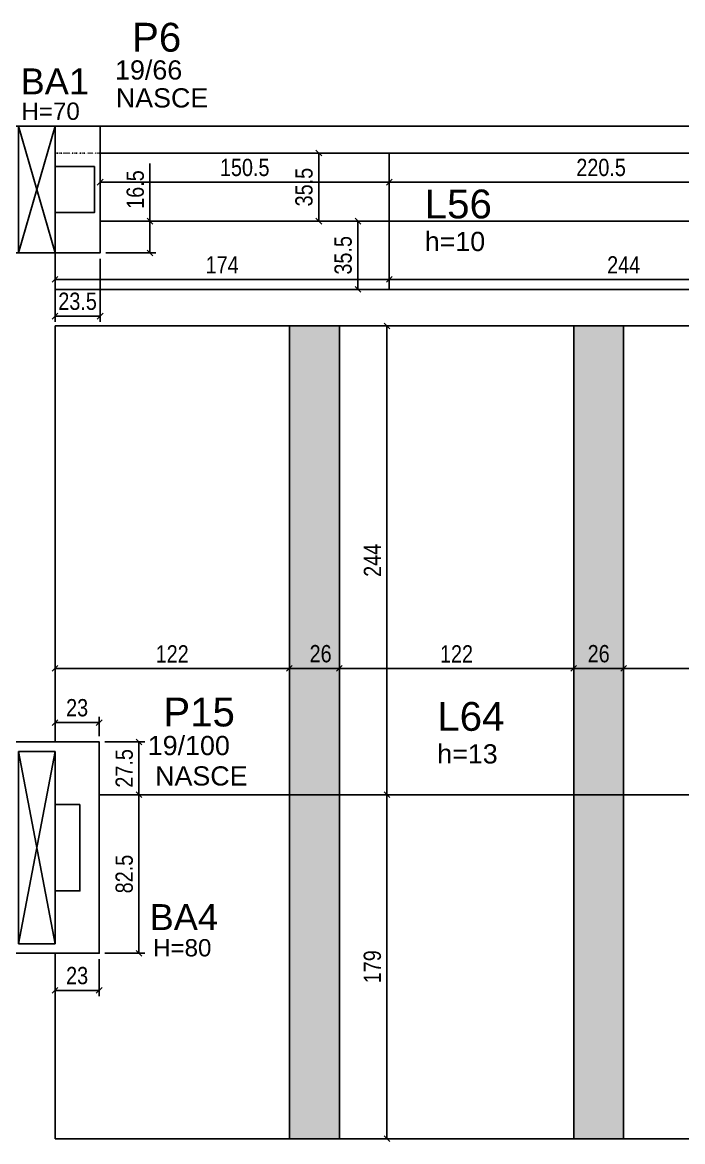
# Model space of a CAD drawing. Header units: millimetres. Extents: x 3753 to 7374, y 1906 to 3298.
# Drawn here: x 5995 to 6339, y 2696 to 3278 of the extents above; entities that cross this region are included whole.
import ezdxf

# ---------------------------------------------------------------- set-up
doc = ezdxf.new("R2010")
doc.units = ezdxf.units.MM
doc.linetypes.add('ESTILO_TQS_0004', pattern=[2, 0.5, -0.4, 0.1, -0.4, 0.1, -0.5])
for name, color, linetype in [('1', 1, 'Continuous'), ('3', 3, 'Continuous'), ('4', 4, 'Continuous'), ('7', 7, 'Continuous'), ('Painéis', 200, 'Continuous')]:
    doc.layers.add(name, color=color, linetype=linetype)
doc.layers.add('Hachura', color=251, linetype='Continuous', lineweight=9)
doc.styles.add('COTA TECNICA-50', font='techl___.ttf', dxfattribs={"height": 9})
doc.styles.get("Standard").update_dxf_attribs({"font": 'arial.ttf'})
doc.dimstyles.new('COTA PAINEL-50', dxfattribs={"dimtxt": 9, "dimasz": 3, "dimexe": 3, "dimexo": 3, "dimgap": 3, "dimtad": 1, "dimdec": 1, "dimzin": 12, "dimdsep": 46, "dimtxsty": 'COTA TECNICA-50', "dimblk1": 'OBLIQUE', "dimblk2": 'OBLIQUE', "dimsah": 1, "dimcen": 0.9, "dimclrd": 4, "dimclre": 4, "dimclrt": 240, "dimadec": 1, "dimazin": 3, "dimtfac": 1, "dimtdec": 1, "dimtmove": 0, "dimatfit": 3, "dimfxl": 1, "dimtolj": 1, "dimtzin": 12, "dimarcsym": 0})

# ---------------------------------------------------------------- blocks, each defined once
blk = doc.blocks.new('_Oblique')
at = {"color": 0, "linetype": 'ByBlock', "lineweight": -2}
blk.add_line((-0.5, -0.5), (0.5, 0.5), dxfattribs=at)
blk = doc.blocks.new('*D305')
at = {"layer": 'Defpoints', "color": 0, "transparency": 16777216}
for p in [(6035.66, 3174.67), (6061.57, 3174.67), (6035.66, 3158.17)]:
    blk.add_point(p, dxfattribs=at)
at = {"layer": 'Painéis', "color": 4, "lineweight": -2, "transparency": 16777216}
for p, q in [((6061.57, 3174.67), (6061.57, 3204.64)), ((6038.66, 3174.67), (6064.57, 3174.67)), ((6061.57, 3158.17), (6061.57, 3174.67)), ((6038.66, 3158.17), (6064.57, 3158.17))]:
    blk.add_line(p, q, dxfattribs=at)
at = {"layer": 'Painéis', "color": 4, "lineweight": -2, "transparency": 16777216, "xscale": 3, "yscale": 3, "zscale": 3}
for p, rotation in [((6061.57, 3174.67), 90), ((6061.57, 3158.17), 270)]:
    blk.add_blockref('_Oblique', p, dxfattribs=dict(at, rotation=rotation))
at = {"layer": 'Painéis', "color": 240, "transparency": 16777216, "insert": (6053.97, 3191.15), "char_height": 9, "attachment_point": 5, "rotation": 90, "style": 'COTA TECNICA-50'}
blk.add_mtext('\\A1;16.5', dxfattribs=at)
blk = doc.blocks.new('*D115')
at = {"layer": 'Defpoints', "color": 0, "transparency": 16777216}
for p in [(6012.16, 3158.17), (6035.66, 3158.17), (6035.66, 3125.26)]:
    blk.add_point(p, dxfattribs=at)
at = {"layer": 'Painéis', "color": 4, "lineweight": -2, "transparency": 16777216}
for p, q in [((6012.16, 3155.17), (6012.16, 3122.26)), ((6035.66, 3155.17), (6035.66, 3122.26)), ((6012.16, 3125.26), (6035.66, 3125.26))]:
    blk.add_line(p, q, dxfattribs=at)
at = {"layer": 'Painéis', "color": 4, "lineweight": -2, "transparency": 16777216, "xscale": 3, "yscale": 3, "zscale": 3, "rotation": 180}
blk.add_blockref('_Oblique', (6012.16, 3125.26), dxfattribs=at)
at = {"layer": 'Painéis', "color": 4, "lineweight": -2, "transparency": 16777216, "xscale": 3, "yscale": 3, "zscale": 3}
blk.add_blockref('_Oblique', (6035.66, 3125.26), dxfattribs=at)
at = {"layer": 'Painéis', "color": 240, "transparency": 16777216, "insert": (6023.91, 3132.96), "char_height": 9, "attachment_point": 5, "style": 'COTA TECNICA-50'}
blk.add_mtext('\\A1;23.5', dxfattribs=at)
blk = doc.blocks.new('*D256')
at = {"layer": 'Defpoints', "color": 0, "transparency": 16777216}
for p in [(6012.16, 3144.4), (6186.16, 3144.4), (6186.16, 3144.4)]:
    blk.add_point(p, dxfattribs=at)
at = {"layer": 'Painéis', "color": 4, "lineweight": -2, "transparency": 16777216}
blk.add_line((6012.16, 3144.4), (6186.16, 3144.4), dxfattribs=at)
at = {"layer": 'Painéis', "color": 4, "lineweight": -2, "transparency": 16777216, "xscale": 3, "yscale": 3, "zscale": 3, "rotation": 180}
blk.add_blockref('_Oblique', (6012.16, 3144.4), dxfattribs=at)
at = {"layer": 'Painéis', "color": 4, "lineweight": -2, "transparency": 16777216, "xscale": 3, "yscale": 3, "zscale": 3}
blk.add_blockref('_Oblique', (6186.16, 3144.4), dxfattribs=at)
at = {"layer": 'Painéis', "color": 240, "transparency": 16777216, "insert": (6099.16, 3151.96), "char_height": 9, "attachment_point": 5, "style": 'COTA TECNICA-50'}
blk.add_mtext('\\A1;174', dxfattribs=at)
blk = doc.blocks.new('*D27')
at = {"layer": 'Defpoints', "color": 0, "transparency": 16777216}
for p in [(6186.16, 3144.4), (6430.16, 3144.4), (6430.16, 3144.4)]:
    blk.add_point(p, dxfattribs=at)
at = {"layer": 'Painéis', "color": 4, "lineweight": -2, "transparency": 16777216}
blk.add_line((6186.16, 3144.4), (6430.16, 3144.4), dxfattribs=at)
at = {"layer": 'Painéis', "color": 4, "lineweight": -2, "transparency": 16777216, "xscale": 3, "yscale": 3, "zscale": 3, "rotation": 180}
blk.add_blockref('_Oblique', (6186.16, 3144.4), dxfattribs=at)
at = {"layer": 'Painéis', "color": 4, "lineweight": -2, "transparency": 16777216, "xscale": 3, "yscale": 3, "zscale": 3}
blk.add_blockref('_Oblique', (6430.16, 3144.4), dxfattribs=at)
at = {"layer": 'Painéis', "color": 240, "transparency": 16777216, "insert": (6308.16, 3151.96), "char_height": 9, "attachment_point": 5, "style": 'COTA TECNICA-50'}
blk.add_mtext('\\A1;244', dxfattribs=at)
blk = doc.blocks.new('*D28')
at = {"layer": 'Defpoints', "color": 0, "transparency": 16777216}
for p in [(6186.16, 3195.01), (6186.16, 3195.01), (6406.66, 3195.01)]:
    blk.add_point(p, dxfattribs=at)
at = {"layer": 'Painéis', "color": 4, "lineweight": -2, "transparency": 16777216}
blk.add_line((6406.66, 3195.01), (6186.16, 3195.01), dxfattribs=at)
at = {"layer": 'Painéis', "color": 4, "lineweight": -2, "transparency": 16777216, "xscale": 3, "yscale": 3, "zscale": 3, "rotation": 180}
blk.add_blockref('_Oblique', (6186.16, 3195.01), dxfattribs=at)
at = {"layer": 'Painéis', "color": 4, "lineweight": -2, "transparency": 16777216, "xscale": 3, "yscale": 3, "zscale": 3}
blk.add_blockref('_Oblique', (6406.66, 3195.01), dxfattribs=at)
at = {"layer": 'Painéis', "color": 240, "transparency": 16777216, "insert": (6296.41, 3202.61), "char_height": 9, "attachment_point": 5, "style": 'COTA TECNICA-50'}
blk.add_mtext('\\A1;220.5', dxfattribs=at)
blk = doc.blocks.new('*D29')
at = {"layer": 'Defpoints', "color": 0, "transparency": 16777216}
for p in [(6035.66, 3195.01), (6035.66, 3195.01), (6186.16, 3195.01)]:
    blk.add_point(p, dxfattribs=at)
at = {"layer": 'Painéis', "color": 4, "lineweight": -2, "transparency": 16777216}
blk.add_line((6186.16, 3195.01), (6035.66, 3195.01), dxfattribs=at)
at = {"layer": 'Painéis', "color": 4, "lineweight": -2, "transparency": 16777216, "xscale": 3, "yscale": 3, "zscale": 3, "rotation": 180}
blk.add_blockref('_Oblique', (6035.66, 3195.01), dxfattribs=at)
at = {"layer": 'Painéis', "color": 4, "lineweight": -2, "transparency": 16777216, "xscale": 3, "yscale": 3, "zscale": 3}
blk.add_blockref('_Oblique', (6186.16, 3195.01), dxfattribs=at)
at = {"layer": 'Painéis', "color": 240, "transparency": 16777216, "insert": (6110.91, 3202.61), "char_height": 9, "attachment_point": 5, "style": 'COTA TECNICA-50'}
blk.add_mtext('\\A1;150.5', dxfattribs=at)
blk = doc.blocks.new('*D30')
at = {"layer": 'Defpoints', "color": 0, "transparency": 16777216}
for p in [(6169.87, 3174.67), (6170.63, 3174.67), (6170.63, 3139.17)]:
    blk.add_point(p, dxfattribs=at)
at = {"layer": 'Painéis', "color": 4, "lineweight": -2, "transparency": 16777216}
for p, q in [((6167.63, 3174.67), (6166.87, 3174.67)), ((6169.87, 3139.17), (6169.87, 3174.67)), ((6167.63, 3139.17), (6166.87, 3139.17))]:
    blk.add_line(p, q, dxfattribs=at)
at = {"layer": 'Painéis', "color": 4, "lineweight": -2, "transparency": 16777216, "xscale": 3, "yscale": 3, "zscale": 3}
for p, rotation in [((6169.87, 3174.67), 90), ((6169.87, 3139.17), 270)]:
    blk.add_blockref('_Oblique', p, dxfattribs=dict(at, rotation=rotation))
at = {"layer": 'Painéis', "color": 240, "transparency": 16777216, "insert": (6162.17, 3156.92), "char_height": 9, "attachment_point": 5, "rotation": 90, "style": 'COTA TECNICA-50'}
blk.add_mtext('\\A1;35.5', dxfattribs=at)
blk = doc.blocks.new('*D31')
at = {"layer": 'Defpoints', "color": 0, "transparency": 16777216}
for p in [(6149.5, 3210.17), (6151.38, 3210.17), (6151.38, 3174.67)]:
    blk.add_point(p, dxfattribs=at)
at = {"layer": 'Painéis', "color": 4, "lineweight": -2, "transparency": 16777216}
for p, q in [((6148.38, 3210.17), (6146.5, 3210.17)), ((6149.5, 3174.67), (6149.5, 3210.17)), ((6148.38, 3174.67), (6146.5, 3174.67))]:
    blk.add_line(p, q, dxfattribs=at)
at = {"layer": 'Painéis', "color": 4, "lineweight": -2, "transparency": 16777216, "xscale": 3, "yscale": 3, "zscale": 3}
for p, rotation in [((6149.5, 3210.17), 90), ((6149.5, 3174.67), 270)]:
    blk.add_blockref('_Oblique', p, dxfattribs=dict(at, rotation=rotation))
at = {"layer": 'Painéis', "color": 240, "transparency": 16777216, "insert": (6141.8, 3192.42), "char_height": 9, "attachment_point": 5, "rotation": 90, "style": 'COTA TECNICA-50'}
blk.add_mtext('\\A1;35.5', dxfattribs=at)
blk = doc.blocks.new('*D157')
at = {"layer": 'Defpoints', "color": 0, "transparency": 16777216}
for p in [(6160.16, 2941.95), (6282.16, 2941.95), (6282.16, 2941.95)]:
    blk.add_point(p, dxfattribs=at)
at = {"layer": 'Painéis', "color": 4, "lineweight": -2, "transparency": 16777216}
blk.add_line((6160.16, 2941.95), (6282.16, 2941.95), dxfattribs=at)
at = {"layer": 'Painéis', "color": 4, "lineweight": -2, "transparency": 16777216, "xscale": 3, "yscale": 3, "zscale": 3, "rotation": 180}
blk.add_blockref('_Oblique', (6160.16, 2941.95), dxfattribs=at)
at = {"layer": 'Painéis', "color": 4, "lineweight": -2, "transparency": 16777216, "xscale": 3, "yscale": 3, "zscale": 3}
blk.add_blockref('_Oblique', (6282.16, 2941.95), dxfattribs=at)
at = {"layer": 'Painéis', "color": 240, "transparency": 16777216, "insert": (6221.16, 2949.5), "char_height": 9, "attachment_point": 5, "style": 'COTA TECNICA-50'}
blk.add_mtext('\\A1;122', dxfattribs=at)
blk = doc.blocks.new('*D158')
at = {"layer": 'Defpoints', "color": 0, "transparency": 16777216}
for p in [(6282.16, 2941.95), (6308.16, 2941.95), (6308.16, 2941.95)]:
    blk.add_point(p, dxfattribs=at)
at = {"layer": 'Painéis', "color": 4, "lineweight": -2, "transparency": 16777216}
blk.add_line((6282.16, 2941.95), (6308.16, 2941.95), dxfattribs=at)
at = {"layer": 'Painéis', "color": 4, "lineweight": -2, "transparency": 16777216, "xscale": 3, "yscale": 3, "zscale": 3, "rotation": 180}
blk.add_blockref('_Oblique', (6282.16, 2941.95), dxfattribs=at)
at = {"layer": 'Painéis', "color": 4, "lineweight": -2, "transparency": 16777216, "xscale": 3, "yscale": 3, "zscale": 3}
blk.add_blockref('_Oblique', (6308.16, 2941.95), dxfattribs=at)
at = {"layer": 'Painéis', "color": 240, "transparency": 16777216, "insert": (6295.16, 2949.54), "char_height": 9, "attachment_point": 5, "style": 'COTA TECNICA-50'}
blk.add_mtext('\\A1;26', dxfattribs=at)
blk = doc.blocks.new('*D159')
at = {"layer": 'Defpoints', "color": 0, "transparency": 16777216}
for p in [(6308.16, 2941.95), (6430.16, 2941.95), (6430.16, 2941.95)]:
    blk.add_point(p, dxfattribs=at)
at = {"layer": 'Painéis', "color": 4, "lineweight": -2, "transparency": 16777216}
blk.add_line((6308.16, 2941.95), (6430.16, 2941.95), dxfattribs=at)
at = {"layer": 'Painéis', "color": 4, "lineweight": -2, "transparency": 16777216, "xscale": 3, "yscale": 3, "zscale": 3, "rotation": 180}
blk.add_blockref('_Oblique', (6308.16, 2941.95), dxfattribs=at)
at = {"layer": 'Painéis', "color": 4, "lineweight": -2, "transparency": 16777216, "xscale": 3, "yscale": 3, "zscale": 3}
blk.add_blockref('_Oblique', (6430.16, 2941.95), dxfattribs=at)
at = {"layer": 'Painéis', "color": 240, "transparency": 16777216, "insert": (6369.16, 2949.5), "char_height": 9, "attachment_point": 5, "style": 'COTA TECNICA-50'}
blk.add_mtext('\\A1;122', dxfattribs=at)
blk = doc.blocks.new('*D160')
at = {"layer": 'Defpoints', "color": 0, "transparency": 16777216}
for p in [(6134.16, 2941.95), (6160.16, 2941.95), (6160.16, 2941.95)]:
    blk.add_point(p, dxfattribs=at)
at = {"layer": 'Painéis', "color": 4, "lineweight": -2, "transparency": 16777216}
blk.add_line((6134.16, 2941.95), (6160.16, 2941.95), dxfattribs=at)
at = {"layer": 'Painéis', "color": 4, "lineweight": -2, "transparency": 16777216, "xscale": 3, "yscale": 3, "zscale": 3, "rotation": 180}
blk.add_blockref('_Oblique', (6134.16, 2941.95), dxfattribs=at)
at = {"layer": 'Painéis', "color": 4, "lineweight": -2, "transparency": 16777216, "xscale": 3, "yscale": 3, "zscale": 3}
blk.add_blockref('_Oblique', (6160.16, 2941.95), dxfattribs=at)
at = {"layer": 'Painéis', "color": 240, "transparency": 16777216, "insert": (6150.41, 2949.54), "char_height": 9, "attachment_point": 5, "style": 'COTA TECNICA-50'}
blk.add_mtext('\\A1;26', dxfattribs=at)
blk = doc.blocks.new('*D161')
at = {"layer": 'Defpoints', "color": 0, "transparency": 16777216}
for p in [(6012.16, 2941.95), (6012.16, 2941.95), (6134.16, 2941.95)]:
    blk.add_point(p, dxfattribs=at)
at = {"layer": 'Painéis', "color": 4, "lineweight": -2, "transparency": 16777216}
blk.add_line((6134.16, 2941.95), (6012.16, 2941.95), dxfattribs=at)
at = {"layer": 'Painéis', "color": 4, "lineweight": -2, "transparency": 16777216, "xscale": 3, "yscale": 3, "zscale": 3, "rotation": 180}
blk.add_blockref('_Oblique', (6012.16, 2941.95), dxfattribs=at)
at = {"layer": 'Painéis', "color": 4, "lineweight": -2, "transparency": 16777216, "xscale": 3, "yscale": 3, "zscale": 3}
blk.add_blockref('_Oblique', (6134.16, 2941.95), dxfattribs=at)
at = {"layer": 'Painéis', "color": 240, "transparency": 16777216, "insert": (6073.16, 2949.5), "char_height": 9, "attachment_point": 5, "style": 'COTA TECNICA-50'}
blk.add_mtext('\\A1;122', dxfattribs=at)
blk = doc.blocks.new('*D162')
at = {"layer": 'Defpoints', "color": 0, "transparency": 16777216}
for p in [(6182.03, 2876.17), (6184.97, 2876.17), (6182.03, 2697.17)]:
    blk.add_point(p, dxfattribs=at)
at = {"layer": 'Painéis', "color": 4, "lineweight": -2, "transparency": 16777216}
for p, q in [((6184.97, 2697.17), (6184.97, 2876.17)), ((6185.03, 2876.17), (6187.97, 2876.17)), ((6185.03, 2697.17), (6187.97, 2697.17))]:
    blk.add_line(p, q, dxfattribs=at)
at = {"layer": 'Painéis', "color": 4, "lineweight": -2, "transparency": 16777216, "xscale": 3, "yscale": 3, "zscale": 3}
for p, rotation in [((6184.97, 2876.17), 90), ((6184.97, 2697.17), 270)]:
    blk.add_blockref('_Oblique', p, dxfattribs=dict(at, rotation=rotation))
at = {"layer": 'Painéis', "color": 240, "transparency": 16777216, "insert": (6177.38, 2786.67), "char_height": 9, "attachment_point": 5, "rotation": 90, "style": 'COTA TECNICA-50'}
blk.add_mtext('\\A1;179', dxfattribs=at)
blk = doc.blocks.new('*D163')
at = {"layer": 'Defpoints', "color": 0, "transparency": 16777216}
for p in [(6184.97, 3120.17), (6184.97, 3120.17), (6184.97, 2876.17)]:
    blk.add_point(p, dxfattribs=at)
at = {"layer": 'Painéis', "color": 4, "lineweight": -2, "transparency": 16777216}
blk.add_line((6184.97, 2876.17), (6184.97, 3120.17), dxfattribs=at)
at = {"layer": 'Painéis', "color": 4, "lineweight": -2, "transparency": 16777216, "xscale": 3, "yscale": 3, "zscale": 3}
for p, rotation in [((6184.97, 3120.17), 90), ((6184.97, 2876.17), 270)]:
    blk.add_blockref('_Oblique', p, dxfattribs=dict(at, rotation=rotation))
at = {"layer": 'Painéis', "color": 240, "transparency": 16777216, "insert": (6177.4, 2998.17), "char_height": 9, "attachment_point": 5, "rotation": 90, "style": 'COTA TECNICA-50'}
blk.add_mtext('\\A1;244', dxfattribs=at)
blk = doc.blocks.new('*D319')
at = {"layer": 'Defpoints', "color": 0, "transparency": 16777216}
for p in [(6035.16, 2913.73), (6012.16, 2903.67), (6035.16, 2903.67)]:
    blk.add_point(p, dxfattribs=at)
at = {"layer": 'Painéis', "color": 4, "lineweight": -2, "transparency": 16777216}
for p, q in [((6012.16, 2906.67), (6012.16, 2916.73)), ((6012.16, 2913.73), (6035.16, 2913.73)), ((6035.16, 2906.67), (6035.16, 2916.73))]:
    blk.add_line(p, q, dxfattribs=at)
at = {"layer": 'Painéis', "color": 4, "lineweight": -2, "transparency": 16777216, "xscale": 3, "yscale": 3, "zscale": 3, "rotation": 180}
blk.add_blockref('_Oblique', (6012.16, 2913.73), dxfattribs=at)
at = {"layer": 'Painéis', "color": 4, "lineweight": -2, "transparency": 16777216, "xscale": 3, "yscale": 3, "zscale": 3}
blk.add_blockref('_Oblique', (6035.16, 2913.73), dxfattribs=at)
at = {"layer": 'Painéis', "color": 240, "transparency": 16777216, "insert": (6023.66, 2921.42), "char_height": 9, "attachment_point": 5, "style": 'COTA TECNICA-50'}
blk.add_mtext('\\A1;23', dxfattribs=at)
blk = doc.blocks.new('*D320')
at = {"layer": 'Defpoints', "color": 0, "transparency": 16777216}
for p in [(6035.16, 2903.67), (6055.83, 2903.67), (6035.16, 2876.17)]:
    blk.add_point(p, dxfattribs=at)
at = {"layer": 'Painéis', "color": 4, "lineweight": -2, "transparency": 16777216}
for p, q in [((6038.16, 2903.67), (6058.83, 2903.67)), ((6055.83, 2876.17), (6055.83, 2903.67)), ((6038.16, 2876.17), (6058.83, 2876.17))]:
    blk.add_line(p, q, dxfattribs=at)
at = {"layer": 'Painéis', "color": 4, "lineweight": -2, "transparency": 16777216, "xscale": 3, "yscale": 3, "zscale": 3}
for p, rotation in [((6055.83, 2903.67), 90), ((6055.83, 2876.17), 270)]:
    blk.add_blockref('_Oblique', p, dxfattribs=dict(at, rotation=rotation))
at = {"layer": 'Painéis', "color": 240, "transparency": 16777216, "insert": (6048.23, 2889.92), "char_height": 9, "attachment_point": 5, "rotation": 90, "style": 'COTA TECNICA-50'}
blk.add_mtext('\\A1;27.5', dxfattribs=at)
blk = doc.blocks.new('*D321')
at = {"layer": 'Defpoints', "color": 0, "transparency": 16777216}
for p in [(6035.16, 2876.17), (6035.16, 2793.67), (6055.83, 2793.67)]:
    blk.add_point(p, dxfattribs=at)
at = {"layer": 'Painéis', "color": 4, "lineweight": -2, "transparency": 16777216}
for p, q in [((6038.16, 2876.17), (6058.83, 2876.17)), ((6055.83, 2876.17), (6055.83, 2793.67)), ((6038.16, 2793.67), (6058.83, 2793.67))]:
    blk.add_line(p, q, dxfattribs=at)
at = {"layer": 'Painéis', "color": 4, "lineweight": -2, "transparency": 16777216, "xscale": 3, "yscale": 3, "zscale": 3}
for p, rotation in [((6055.83, 2876.17), 90), ((6055.83, 2793.67), 270)]:
    blk.add_blockref('_Oblique', p, dxfattribs=dict(at, rotation=rotation))
at = {"layer": 'Painéis', "color": 240, "transparency": 16777216, "insert": (6048.21, 2834.92), "char_height": 9, "attachment_point": 5, "rotation": 90, "style": 'COTA TECNICA-50'}
blk.add_mtext('\\A1;82.5', dxfattribs=at)
blk = doc.blocks.new('*D322')
at = {"layer": 'Defpoints', "color": 0, "transparency": 16777216}
for p in [(6012.16, 2793.67), (6035.16, 2793.67), (6035.16, 2774.34)]:
    blk.add_point(p, dxfattribs=at)
at = {"layer": 'Painéis', "color": 4, "lineweight": -2, "transparency": 16777216}
for p, q in [((6012.16, 2790.67), (6012.16, 2771.34)), ((6035.16, 2790.67), (6035.16, 2771.34)), ((6012.16, 2774.34), (6035.16, 2774.34))]:
    blk.add_line(p, q, dxfattribs=at)
at = {"layer": 'Painéis', "color": 4, "lineweight": -2, "transparency": 16777216, "xscale": 3, "yscale": 3, "zscale": 3, "rotation": 180}
blk.add_blockref('_Oblique', (6012.16, 2774.34), dxfattribs=at)
at = {"layer": 'Painéis', "color": 4, "lineweight": -2, "transparency": 16777216, "xscale": 3, "yscale": 3, "zscale": 3}
blk.add_blockref('_Oblique', (6035.16, 2774.34), dxfattribs=at)
at = {"layer": 'Painéis', "color": 240, "transparency": 16777216, "insert": (6023.66, 2782.03), "char_height": 9, "attachment_point": 5, "style": 'COTA TECNICA-50'}
blk.add_mtext('\\A1;23', dxfattribs=at)

msp = doc.modelspace()

# ---------------------------------------------------------------- hatches: boundary and pattern name
at = {"layer": 'Hachura', "linetype": 'ByBlock'}
h = msp.add_hatch(color=256, dxfattribs=at)
h.dxf.hatch_style = 1
h.paths.add_polyline_path([(6134.16, 2697.17), (6160.16, 2697.17), (6160.16, 3120.17), (6134.16, 3120.17)])
h = msp.add_hatch(color=256, dxfattribs=at)
h.dxf.hatch_style = 1
h.paths.add_polyline_path([(6282.16, 2697.17), (6308.16, 2697.17), (6308.16, 3120.17), (6282.16, 3120.17)])

# ---------------------------------------------------------------- linework, layer by layer
at = {"layer": '1', "linetype": 'Continuous'}
for p, q in [((5993.16, 3158.17), (6012.16, 3224.17)), ((5993.16, 3224.17), (6012.16, 3158.17)), ((5993.16, 2798.67), (6012.16, 2898.67)), ((5993.16, 2898.67), (6012.16, 2798.67))]:
    msp.add_line(p, q, dxfattribs=at)
at = {"layer": '3', "linetype": 'Continuous'}
for p, q in [((6012.16, 3224.17), (6430.16, 3224.17)), ((6035.66, 3210.17), (6406.66, 3210.17))]:
    msp.add_line(p, q, dxfattribs=at)
at = {"layer": '3', "linetype": 'ESTILO_TQS_0004'}
msp.add_line((6035.66, 3210.17), (6012.16, 3210.17), dxfattribs=at)
at = {"layer": '3', "linetype": 'Continuous'}
for points in [[(5969.66, 3158.17), (6035.66, 3158.17), (6035.66, 3224.17), (5969.66, 3224.17), (5969.66, 3158.17)], [(6012.16, 3139.17), (6012.16, 3158.17)], [(6430.16, 3139.17), (6012.16, 3139.17)], [(6012.16, 3120.17), (6430.16, 3120.17)], [(6012.16, 2903.67), (6012.16, 3120.17)], [(5970.16, 2793.67), (6035.16, 2793.67), (6035.16, 2903.67), (5970.16, 2903.67), (5970.16, 2793.67)], [(6012.16, 2697.17), (6012.16, 2793.67)], [(6430.16, 2697.17), (6012.16, 2697.17)]]:
    msp.add_lwpolyline(points, dxfattribs=at)
at = {"layer": '7', "linetype": 'Continuous'}
for points in [[(5993.16, 3158.17), (6012.16, 3158.17), (6012.16, 3224.17), (5993.16, 3224.17), (5993.16, 3158.17)], [(6032.66, 3203.17), (6012.16, 3203.17), (6012.16, 3179.17), (6032.66, 3179.17), (6032.66, 3203.17)], [(5993.16, 2798.67), (6012.16, 2798.67), (6012.16, 2898.67), (5993.16, 2898.67), (5993.16, 2798.67)], [(6025.16, 2871.17), (6012.16, 2871.17), (6012.16, 2826.17), (6025.16, 2826.17), (6025.16, 2871.17)]]:
    msp.add_lwpolyline(points, dxfattribs=at)
at = {"layer": 'Painéis'}
for p, q in [((6186.16, 3210.17), (6186.16, 3139.17)), ((6035.66, 3174.67), (6406.66, 3174.67)), ((6134.16, 3120.17), (6134.16, 2697.17)), ((6160.16, 3120.17), (6160.16, 2697.17)), ((6282.16, 3120.17), (6282.16, 2697.17)), ((6308.16, 3120.17), (6308.16, 2697.17)), ((6430.16, 2876.17), (6035.16, 2876.17))]:
    msp.add_line(p, q, dxfattribs=at)

# ---------------------------------------------------------------- texts
at = {"layer": '3', "linetype": 'Continuous'}
for s, height, p in [('19/66', 10, (6043.42, 3248.39)), ('NASCE', 10, (6043.81, 3233.85)), ('H=70', 9, (5994.66, 3227.43)), ('h=10', 10, (6204.61, 3159.14)), ('19/100', 10, (6060.45, 2896.8)), ('h=13', 10, (6211.14, 2892.46)), ('NASCE', 10, (6064.27, 2880.98)), ('H=80', 9, (6063.18, 2792.05))]:
    msp.add_text(s, height=height, dxfattribs=at).set_placement(p)
at = {"layer": '4', "linetype": 'Continuous'}
for s, height, p in [('P6', 15, (6052.23, 3262.92)), ('BA1', 13.5, (5994.22, 3240.68)), ('L56', 15, (6204.61, 3176.14)), ('P15', 15, (6068.51, 2911.73)), ('L64', 15, (6211.14, 2909.46)), ('BA4', 13.5, (6061.39, 2805.76))]:
    msp.add_text(s, height=height, dxfattribs=at).set_placement(p)

# ---------------------------------------------------------------- dimensions: what is measured, and where the dimension line sits
at = {"layer": 'Painéis'}
for base, p1, p2, picture, middle in [((6149.5, 3210.17), (6151.38, 3174.67), (6151.38, 3210.17), '*D31', (6141.8, 3192.42)), ((6061.57, 3174.67), (6035.66, 3158.17), (6035.66, 3174.67), '*D305', (6053.97, 3191.15)), ((6169.87, 3174.67), (6170.63, 3139.17), (6170.63, 3174.67), '*D30', (6162.17, 3156.92)), ((6184.97, 3120.17), (6184.97, 2876.17), (6184.97, 3120.17), '*D163', (6177.4, 2998.17)), ((6055.83, 2793.67), (6035.16, 2876.17), (6035.16, 2793.67), '*D321', (6048.21, 2834.92)), ((6184.97, 2876.17), (6182.03, 2697.17), (6182.03, 2876.17), '*D162', (6177.38, 2786.67))]:
    dim = msp.add_linear_dim(base=base, p1=p1, p2=p2, angle=90, dimstyle='COTA PAINEL-50', dxfattribs=at)
    dim.commit()
    dim.dimension.update_dxf_attribs({"geometry": picture, "text_midpoint": middle})
for base, p1, p2, picture, middle in [((6035.66, 3195.01), (6186.16, 3195.01), (6035.66, 3195.01), '*D29', (6110.91, 3202.61)), ((6186.16, 3195.01), (6406.66, 3195.01), (6186.16, 3195.01), '*D28', (6296.41, 3202.61)), ((6186.16, 3144.4), (6012.16, 3144.4), (6186.16, 3144.4), '*D256', (6099.16, 3151.96)), ((6430.16, 3144.4), (6186.16, 3144.4), (6430.16, 3144.4), '*D27', (6308.16, 3151.96)), ((6012.16, 2941.95), (6134.16, 2941.95), (6012.16, 2941.95), '*D161', (6073.16, 2949.5)), ((6035.16, 2913.73), (6012.16, 2903.67), (6035.16, 2903.67), '*D319', (6023.66, 2921.42)), ((6035.16, 2774.34), (6012.16, 2793.67), (6035.16, 2793.67), '*D322', (6023.66, 2782.03))]:
    dim = msp.add_linear_dim(base=base, p1=p1, p2=p2, dimstyle='COTA PAINEL-50', dxfattribs=at)
    dim.commit()
    dim.dimension.update_dxf_attribs({"geometry": picture, "text_midpoint": middle})
dim = msp.add_linear_dim(base=(6035.66, 3125.26), p1=(6012.16, 3158.17), p2=(6035.66, 3158.17), dimstyle='COTA PAINEL-50', dxfattribs=at)
dim.commit()
dim.dimension.update_dxf_attribs({"geometry": '*D115', "text_midpoint": (6023.91, 3125.26), "dimtype": 160})
dim = msp.add_linear_dim(base=(6160.16, 2941.95), p1=(6134.16, 2941.95), p2=(6160.16, 2941.95), dimstyle='COTA PAINEL-50', override={"dimtmove": 1}, dxfattribs=at)
dim.commit()
dim.dimension.update_dxf_attribs({"geometry": '*D160', "text_midpoint": (6150.41, 2941.95), "dimtype": 160})
for base, p1, p2, picture, middle in [((6282.16, 2941.95), (6160.16, 2941.95), (6282.16, 2941.95), '*D157', (6221.16, 2949.5)), ((6308.16, 2941.95), (6282.16, 2941.95), (6308.16, 2941.95), '*D158', (6295.16, 2949.54)), ((6430.16, 2941.95), (6308.16, 2941.95), (6430.16, 2941.95), '*D159', (6369.16, 2949.5))]:
    dim = msp.add_linear_dim(base=base, p1=p1, p2=p2, dimstyle='COTA PAINEL-50', override={"dimtmove": 1}, dxfattribs=at)
    dim.commit()
    dim.dimension.update_dxf_attribs({"geometry": picture, "text_midpoint": middle})
dim = msp.add_linear_dim(base=(6055.83, 2903.67), p1=(6035.16, 2876.17), p2=(6035.16, 2903.67), angle=90, dimstyle='COTA PAINEL-50', dxfattribs=at)
dim.commit()
dim.dimension.update_dxf_attribs({"geometry": '*D320', "text_midpoint": (6055.83, 2889.92), "dimtype": 160})

doc.saveas('drawing.dxf')
